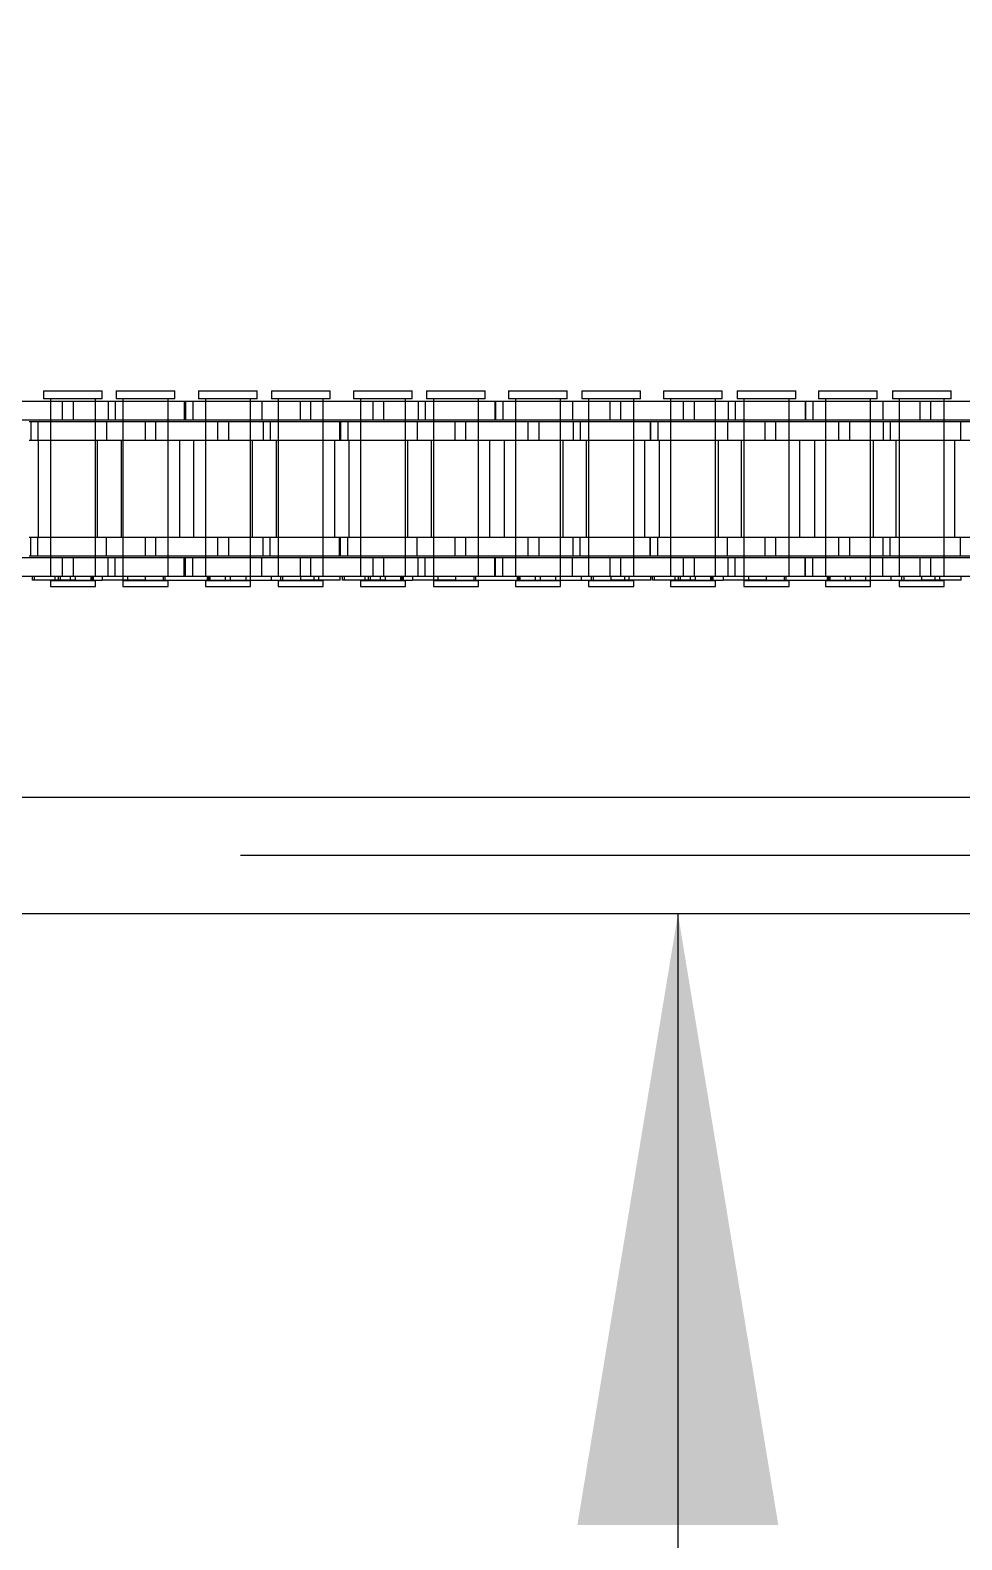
# Model space of a CAD drawing. Header units: metres. Extents: x 0 to 21025, y 0 to 14850.
# Drawn here: x 6086.7 to 6163, y 8995.4 to 9118.9 of the extents above; entities that cross this region are included whole.
import ezdxf

# ---------------------------------------------------------------- set-up
doc = ezdxf.new("R2010")
doc.units = ezdxf.units.M
doc.header["$LTSCALE"] = 25
doc.linetypes.add('HIDDEN2', pattern=[4.7625, 3.175, -1.5875])
for name, color, linetype in [('SDM', 7, 'Continuous'), ('SL1', 8, 'Continuous'), ('SL4', 4, 'Continuous'), ('ST1', 7, 'HIDDEN2')]:
    doc.layers.add(name, color=color, linetype=linetype)
doc.styles.add('ROMANS', font='ROMANS.SHX')
doc.dimstyles.new('25___1-25', dxfattribs={"dimscale": 25, "dimtxt": 2.5, "dimasz": 2, "dimexe": 1.5, "dimexo": 1, "dimgap": 0.5, "dimtad": 1, "dimzin": 12, "dimtxsty": 'ROMANS', "dimcen": 0, "dimclrd": 256, "dimclre": 256, "dimclrt": 3, "dimazin": 3, "dimtfac": 1, "dimtmove": 0, "dimatfit": 0, "dimfxl": 1, "dimlwd": -1, "dimlwe": -1, "dimarcsym": 0})

msp = doc.modelspace()

# ---------------------------------------------------------------- linework, layer by layer
at = {"layer": 'SL1'}
for radius, start, end in [(1215.5, 107.106787, 166.785047), (1170.7, 106.690475, 164.690823), (1164.35, 106.913784, 164.513299), (1158.35, 107.10294, 164.435358)]:
    msp.add_arc((6782.517, 8419.394), radius, start, end, dxfattribs=at)
at = {"layer": 'SL4'}
for p, q in [((5540.514, 9056.144), (6330.277, 9056.144)), ((6490.517, 9046.619), (5540.514, 9046.619))]:
    msp.add_line(p, q, dxfattribs=at)
at = {"layer": 'ST1'}
for p, q in [((6087.849, 9089.384), (6092.646, 9089.384)), ((6087.849, 9089.384), (6087.849, 9088.725)), ((6087.853, 9088.725), (6087.849, 9088.725)), ((6092.646, 9088.725), (6087.853, 9088.725)), ((6088.403, 9088.725), (6088.403, 9074.227)), ((6092.093, 9074.227), (6092.093, 9088.725)), ((6092.646, 9088.725), (6092.646, 9089.384)), ((6093.778, 9089.384), (6098.575, 9089.384)), ((6093.778, 9089.384), (6093.778, 9088.725)), ((6098.575, 9088.725), (6093.778, 9088.725)), ((6094.331, 9088.725), (6094.331, 9074.227)), ((6098.021, 9074.227), (6098.021, 9088.725)), ((6098.575, 9088.725), (6098.575, 9089.384)), ((6100.528, 9089.384), (6105.325, 9089.384)), ((6100.528, 9089.384), (6100.528, 9088.725)), ((6100.532, 9088.725), (6100.528, 9088.725)), ((6105.325, 9088.725), (6100.532, 9088.725)), ((6101.081, 9088.725), (6101.081, 9074.227)), ((6104.771, 9074.227), (6104.771, 9088.725)), ((6105.325, 9088.725), (6105.325, 9089.384)), ((6106.478, 9089.384), (6111.275, 9089.384)), ((6106.478, 9089.384), (6106.478, 9088.725)), ((6111.275, 9088.725), (6106.478, 9088.725)), ((6107.031, 9088.725), (6107.031, 9074.227)), ((6110.721, 9074.227), (6110.721, 9088.725)), ((6111.275, 9088.725), (6111.275, 9089.384)), ((6113.206, 9089.384), (6118.003, 9089.384)), ((6113.206, 9089.384), (6113.206, 9088.725)), ((6113.21, 9088.725), (6113.206, 9088.725)), ((6118.003, 9088.725), (6113.21, 9088.725)), ((6113.759, 9088.725), (6113.759, 9074.227)), ((6117.449, 9074.227), (6117.449, 9088.725)), ((6118.003, 9088.725), (6118.003, 9089.384)), ((6119.178, 9089.384), (6123.975, 9089.384)), ((6119.178, 9089.384), (6119.178, 9088.725)), ((6123.975, 9088.725), (6119.178, 9088.725)), ((6119.731, 9088.725), (6119.731, 9074.227)), ((6123.421, 9074.227), (6123.421, 9088.725)), ((6123.975, 9088.725), (6123.975, 9089.384)), ((6125.884, 9089.384), (6130.681, 9089.384)), ((6125.884, 9089.384), (6125.884, 9088.725)), ((6125.888, 9088.725), (6125.884, 9088.725)), ((6130.681, 9088.725), (6125.888, 9088.725)), ((6126.438, 9088.725), (6126.438, 9074.227)), ((6130.128, 9074.227), (6130.128, 9088.725)), ((6130.681, 9088.725), (6130.681, 9089.384)), ((6131.878, 9089.384), (6136.675, 9089.384)), ((6131.878, 9089.384), (6131.878, 9088.725)), ((6136.675, 9088.725), (6131.878, 9088.725)), ((6132.431, 9088.725), (6132.431, 9074.227)), ((6136.121, 9074.227), (6136.121, 9088.725)), ((6136.675, 9088.725), (6136.675, 9089.384)), ((6138.562, 9089.384), (6143.359, 9089.384)), ((6138.562, 9089.384), (6138.562, 9088.725)), ((6138.567, 9088.725), (6138.562, 9088.725)), ((6143.359, 9088.725), (6138.567, 9088.725)), ((6139.116, 9088.725), (6139.116, 9074.227)), ((6142.806, 9074.227), (6142.806, 9088.725)), ((6143.359, 9088.725), (6143.359, 9089.384)), ((6144.578, 9089.384), (6149.375, 9089.384)), ((6144.578, 9089.384), (6144.578, 9088.725)), ((6149.375, 9088.725), (6144.578, 9088.725)), ((6145.131, 9088.725), (6145.131, 9074.227)), ((6148.821, 9074.227), (6148.821, 9088.725)), ((6149.375, 9088.725), (6149.375, 9089.384)), ((6151.241, 9089.384), (6156.038, 9089.384)), ((6151.241, 9089.384), (6151.241, 9088.725)), ((6151.245, 9088.725), (6151.241, 9088.725)), ((6156.038, 9088.725), (6151.245, 9088.725)), ((6151.794, 9088.725), (6151.794, 9074.227)), ((6155.484, 9074.227), (6155.484, 9088.725)), ((6156.038, 9088.725), (6156.038, 9089.384)), ((6157.278, 9089.384), (6162.075, 9089.384)), ((6157.278, 9089.384), (6157.278, 9088.725)), ((6162.075, 9088.725), (6157.278, 9088.725)), ((6157.831, 9088.725), (6157.831, 9074.227)), ((6161.521, 9074.227), (6161.521, 9088.725)), ((6162.075, 9088.725), (6162.075, 9089.384)), ((6080.301, 9088.541), (6089.396, 9088.541)), ((6088.403, 9088.541), (6088.403, 9087.021)), ((6089.396, 9088.541), (6090.256, 9088.541)), ((6089.396, 9087.021), (6089.396, 9088.541)), ((6090.256, 9088.541), (6099.351, 9088.541)), ((6090.256, 9088.541), (6090.256, 9087.021)), ((6092.093, 9087.021), (6092.093, 9088.541)), ((6093.125, 9088.541), (6093.125, 9087.021)), ((6093.71, 9088.541), (6093.71, 9087.021)), ((6094.331, 9088.541), (6094.331, 9087.021)), ((6098.021, 9087.021), (6098.021, 9088.541)), ((6099.351, 9088.541), (6099.351, 9087.021)), ((6099.351, 9088.541), (6105.701, 9088.541)), ((6099.464, 9088.541), (6099.464, 9087.021)), ((6100.049, 9088.541), (6100.049, 9087.021)), ((6101.081, 9088.541), (6101.081, 9087.021)), ((6104.771, 9087.021), (6104.771, 9088.541)), ((6105.701, 9088.541), (6105.701, 9087.021)), ((6105.701, 9088.541), (6114.796, 9088.541)), ((6107.031, 9088.541), (6107.031, 9087.021)), ((6108.846, 9087.021), (6108.846, 9088.541)), ((6109.684, 9088.541), (6109.684, 9087.021)), ((6110.721, 9087.021), (6110.721, 9088.541)), ((6113.759, 9088.541), (6113.759, 9087.021)), ((6114.796, 9088.541), (6115.656, 9088.541)), ((6114.796, 9087.021), (6114.796, 9088.541)), ((6115.656, 9088.541), (6124.751, 9088.541)), ((6115.656, 9088.541), (6115.656, 9087.021)), ((6117.449, 9087.021), (6117.449, 9088.541)), ((6118.482, 9088.541), (6118.482, 9087.021)), ((6119.066, 9088.541), (6119.066, 9087.021)), ((6119.731, 9088.541), (6119.731, 9087.021)), ((6123.421, 9087.021), (6123.421, 9088.541)), ((6124.751, 9088.541), (6124.751, 9087.021)), ((6124.751, 9088.541), (6131.101, 9088.541)), ((6124.821, 9088.541), (6124.821, 9087.021)), ((6125.405, 9088.541), (6125.405, 9087.021)), ((6126.438, 9088.541), (6126.438, 9087.021)), ((6130.128, 9087.021), (6130.128, 9088.541)), ((6131.101, 9088.541), (6131.101, 9087.021)), ((6131.101, 9088.541), (6140.196, 9088.541)), ((6132.431, 9088.541), (6132.431, 9087.021)), ((6134.203, 9087.021), (6134.203, 9088.541)), ((6135.041, 9088.541), (6135.041, 9087.021)), ((6136.121, 9087.021), (6136.121, 9088.541)), ((6139.116, 9088.541), (6139.116, 9087.021)), ((6140.196, 9088.541), (6141.056, 9088.541)), ((6140.196, 9087.021), (6140.196, 9088.541)), ((6141.056, 9088.541), (6150.151, 9088.541)), ((6141.056, 9088.541), (6141.056, 9087.021)), ((6142.806, 9087.021), (6142.806, 9088.541)), ((6143.838, 9088.541), (6143.838, 9087.021)), ((6144.423, 9088.541), (6144.423, 9087.021)), ((6145.131, 9088.541), (6145.131, 9087.021)), ((6148.821, 9087.021), (6148.821, 9088.541)), ((6150.151, 9088.541), (6150.151, 9087.021)), ((6150.151, 9088.541), (6156.501, 9088.541)), ((6150.178, 9088.541), (6150.178, 9087.021)), ((6150.762, 9088.541), (6150.762, 9087.021)), ((6151.794, 9088.541), (6151.794, 9087.021)), ((6155.484, 9087.021), (6155.484, 9088.541)), ((6156.501, 9088.541), (6156.501, 9087.021)), ((6156.501, 9088.541), (6165.596, 9088.541)), ((6157.831, 9088.541), (6157.831, 9087.021)), ((6159.559, 9087.021), (6159.559, 9088.541)), ((6160.397, 9088.541), (6160.397, 9087.021)), ((6161.521, 9087.021), (6161.521, 9088.541)), ((6080.301, 9087.021), (6089.396, 9087.021)), ((6086.651, 9086.869), (6093.001, 9086.869)), ((6086.786, 9086.869), (6086.786, 9085.349)), ((6087.37, 9086.869), (6087.37, 9085.349)), ((6088.403, 9086.869), (6088.403, 9085.349)), ((6089.396, 9087.021), (6090.256, 9087.021)), ((6090.256, 9087.021), (6099.351, 9087.021)), ((6092.093, 9085.349), (6092.093, 9086.869)), ((6093.001, 9086.869), (6093.001, 9085.349)), ((6093.001, 9086.869), (6102.096, 9086.869)), ((6094.331, 9086.869), (6094.331, 9085.349)), ((6096.168, 9085.349), (6096.168, 9086.869)), ((6097.006, 9086.869), (6097.006, 9085.349)), ((6098.021, 9085.349), (6098.021, 9086.869)), ((6099.351, 9087.021), (6105.701, 9087.021)), ((6101.081, 9086.869), (6101.081, 9085.349)), ((6102.096, 9086.869), (6102.956, 9086.869)), ((6102.096, 9085.349), (6102.096, 9086.869)), ((6102.956, 9086.869), (6112.051, 9086.869)), ((6102.956, 9086.869), (6102.956, 9085.349)), ((6104.771, 9085.349), (6104.771, 9086.869)), ((6105.701, 9087.021), (6114.796, 9087.021)), ((6105.804, 9086.869), (6105.804, 9085.349)), ((6106.388, 9086.869), (6106.388, 9085.349)), ((6107.031, 9086.869), (6107.031, 9085.349)), ((6110.721, 9085.349), (6110.721, 9086.869)), ((6112.051, 9086.869), (6112.051, 9085.349)), ((6112.051, 9086.869), (6118.401, 9086.869)), ((6112.143, 9086.869), (6112.143, 9085.349)), ((6112.727, 9086.869), (6112.727, 9085.349)), ((6113.759, 9086.869), (6113.759, 9085.349)), ((6114.796, 9087.021), (6115.656, 9087.021)), ((6115.656, 9087.021), (6124.751, 9087.021)), ((6117.449, 9085.349), (6117.449, 9086.869)), ((6118.401, 9086.869), (6118.401, 9085.349)), ((6118.401, 9086.869), (6127.496, 9086.869)), ((6119.731, 9086.869), (6119.731, 9085.349)), ((6121.524, 9085.349), (6121.524, 9086.869)), ((6122.363, 9086.869), (6122.363, 9085.349)), ((6123.421, 9085.349), (6123.421, 9086.869)), ((6124.751, 9087.021), (6131.101, 9087.021)), ((6126.438, 9086.869), (6126.438, 9085.349)), ((6127.496, 9086.869), (6128.356, 9086.869)), ((6127.496, 9085.349), (6127.496, 9086.869)), ((6128.356, 9086.869), (6137.451, 9086.869)), ((6128.356, 9086.869), (6128.356, 9085.349)), ((6130.128, 9085.349), (6130.128, 9086.869)), ((6131.101, 9087.021), (6140.196, 9087.021)), ((6131.16, 9086.869), (6131.16, 9085.349)), ((6131.744, 9086.869), (6131.744, 9085.349)), ((6132.431, 9086.869), (6132.431, 9085.349)), ((6136.121, 9085.349), (6136.121, 9086.869)), ((6137.451, 9086.869), (6137.451, 9085.349)), ((6137.451, 9086.869), (6143.801, 9086.869)), ((6137.499, 9086.869), (6137.499, 9085.349)), ((6138.083, 9086.869), (6138.083, 9085.349)), ((6139.116, 9086.869), (6139.116, 9085.349)), ((6140.196, 9087.021), (6141.056, 9087.021)), ((6141.056, 9087.021), (6150.151, 9087.021)), ((6142.806, 9085.349), (6142.806, 9086.869)), ((6143.801, 9086.869), (6143.801, 9085.349)), ((6143.801, 9086.869), (6152.896, 9086.869)), ((6145.131, 9086.869), (6145.131, 9085.349)), ((6146.881, 9085.349), (6146.881, 9086.869)), ((6147.719, 9086.869), (6147.719, 9085.349)), ((6148.821, 9085.349), (6148.821, 9086.869)), ((6150.151, 9087.021), (6156.501, 9087.021)), ((6151.794, 9086.869), (6151.794, 9085.349)), ((6152.896, 9086.869), (6153.756, 9086.869)), ((6152.896, 9085.349), (6152.896, 9086.869)), ((6153.756, 9086.869), (6162.851, 9086.869)), ((6153.756, 9086.869), (6153.756, 9085.349)), ((6155.484, 9085.349), (6155.484, 9086.869)), ((6156.501, 9087.021), (6165.596, 9087.021)), ((6156.517, 9086.869), (6156.517, 9085.349)), ((6157.101, 9086.869), (6157.101, 9085.349)), ((6157.831, 9086.869), (6157.831, 9085.349)), ((6161.521, 9085.349), (6161.521, 9086.869)), ((6162.851, 9086.869), (6162.851, 9085.349)), ((6162.851, 9086.869), (6169.201, 9086.869)), ((6162.856, 9086.869), (6162.856, 9085.349)), ((6086.651, 9085.349), (6093.001, 9085.349)), ((6087.436, 9077.419), (6087.436, 9085.349)), ((6088.403, 9085.349), (6088.403, 9077.419)), ((6092.093, 9077.419), (6092.093, 9085.349)), ((6092.216, 9085.349), (6092.216, 9077.419)), ((6093.001, 9085.349), (6102.096, 9085.349)), ((6094.208, 9077.419), (6094.208, 9085.349)), ((6094.331, 9085.349), (6094.331, 9077.419)), ((6098.021, 9077.419), (6098.021, 9085.349)), ((6098.966, 9085.349), (6098.966, 9077.419)), ((6100.136, 9077.419), (6100.136, 9085.349)), ((6101.081, 9085.349), (6101.081, 9077.419)), ((6102.096, 9085.349), (6102.956, 9085.349)), ((6102.956, 9085.349), (6112.051, 9085.349)), ((6104.771, 9077.419), (6104.771, 9085.349)), ((6104.916, 9085.349), (6104.916, 9077.419)), ((6106.886, 9077.419), (6106.886, 9085.349)), ((6107.031, 9085.349), (6107.031, 9077.419)), ((6110.721, 9077.419), (6110.721, 9085.349)), ((6111.644, 9085.349), (6111.644, 9077.419)), ((6112.051, 9085.349), (6118.401, 9085.349)), ((6112.836, 9077.419), (6112.836, 9085.349)), ((6113.759, 9085.349), (6113.759, 9077.419)), ((6117.449, 9077.419), (6117.449, 9085.349)), ((6117.616, 9085.349), (6117.616, 9077.419)), ((6118.401, 9085.349), (6127.496, 9085.349)), ((6119.564, 9077.419), (6119.564, 9085.349)), ((6119.731, 9085.349), (6119.731, 9077.419)), ((6123.421, 9077.419), (6123.421, 9085.349)), ((6124.323, 9085.349), (6124.323, 9077.419)), ((6125.536, 9077.419), (6125.536, 9085.349)), ((6126.438, 9085.349), (6126.438, 9077.419)), ((6127.496, 9085.349), (6128.356, 9085.349)), ((6128.356, 9085.349), (6137.451, 9085.349)), ((6130.128, 9077.419), (6130.128, 9085.349)), ((6130.316, 9085.349), (6130.316, 9077.419)), ((6132.243, 9077.419), (6132.243, 9085.349)), ((6132.431, 9085.349), (6132.431, 9077.419)), ((6136.121, 9077.419), (6136.121, 9085.349)), ((6137.001, 9085.349), (6137.001, 9077.419)), ((6137.451, 9085.349), (6143.801, 9085.349)), ((6138.236, 9077.419), (6138.236, 9085.349)), ((6139.116, 9085.349), (6139.116, 9077.419)), ((6142.806, 9077.419), (6142.806, 9085.349)), ((6143.016, 9085.349), (6143.016, 9077.419)), ((6143.801, 9085.349), (6152.896, 9085.349)), ((6144.921, 9077.419), (6144.921, 9085.349)), ((6145.131, 9085.349), (6145.131, 9077.419)), ((6148.821, 9077.419), (6148.821, 9085.349)), ((6149.679, 9085.349), (6149.679, 9077.419)), ((6150.936, 9077.419), (6150.936, 9085.349)), ((6151.794, 9085.349), (6151.794, 9077.419)), ((6152.896, 9085.349), (6153.756, 9085.349)), ((6153.756, 9085.349), (6162.851, 9085.349)), ((6155.484, 9077.419), (6155.484, 9085.349)), ((6155.716, 9085.349), (6155.716, 9077.419)), ((6157.599, 9077.419), (6157.599, 9085.349)), ((6157.831, 9085.349), (6157.831, 9077.419)), ((6161.521, 9077.419), (6161.521, 9085.349)), ((6162.357, 9085.349), (6162.357, 9077.419)), ((6162.851, 9085.349), (6169.201, 9085.349)), ((6086.651, 9077.419), (6093.001, 9077.419)), ((6086.786, 9075.899), (6086.786, 9077.419)), ((6087.37, 9075.899), (6087.37, 9077.419)), ((6088.403, 9077.419), (6088.403, 9075.899)), ((6092.093, 9075.899), (6092.093, 9077.419)), ((6093.001, 9075.899), (6093.001, 9077.419)), ((6093.001, 9077.419), (6102.096, 9077.419)), ((6094.331, 9077.419), (6094.331, 9075.899)), ((6096.168, 9075.899), (6096.168, 9077.419)), ((6097.006, 9077.419), (6097.006, 9075.899)), ((6098.021, 9075.899), (6098.021, 9077.419)), ((6101.081, 9077.419), (6101.081, 9075.899)), ((6102.096, 9077.419), (6102.956, 9077.419)), ((6102.096, 9075.899), (6102.096, 9077.419)), ((6102.956, 9077.419), (6112.051, 9077.419)), ((6102.956, 9077.419), (6102.956, 9075.899)), ((6104.771, 9075.899), (6104.771, 9077.419)), ((6105.804, 9075.899), (6105.804, 9077.419)), ((6106.388, 9075.899), (6106.388, 9077.419)), ((6107.031, 9077.419), (6107.031, 9075.899)), ((6110.721, 9075.899), (6110.721, 9077.419)), ((6112.051, 9075.899), (6112.051, 9077.419)), ((6112.051, 9077.419), (6118.401, 9077.419)), ((6112.143, 9075.899), (6112.143, 9077.419)), ((6112.727, 9075.899), (6112.727, 9077.419)), ((6113.759, 9077.419), (6113.759, 9075.899)), ((6117.449, 9075.899), (6117.449, 9077.419)), ((6118.401, 9075.899), (6118.401, 9077.419)), ((6118.401, 9077.419), (6127.496, 9077.419)), ((6119.731, 9077.419), (6119.731, 9075.899)), ((6121.524, 9075.899), (6121.524, 9077.419)), ((6122.363, 9077.419), (6122.363, 9075.899)), ((6123.421, 9075.899), (6123.421, 9077.419)), ((6126.438, 9077.419), (6126.438, 9075.899)), ((6127.496, 9077.419), (6128.356, 9077.419)), ((6127.496, 9075.899), (6127.496, 9077.419)), ((6128.356, 9077.419), (6137.451, 9077.419)), ((6128.356, 9077.419), (6128.356, 9075.899)), ((6130.128, 9075.899), (6130.128, 9077.419)), ((6131.16, 9075.899), (6131.16, 9077.419)), ((6131.744, 9075.899), (6131.744, 9077.419)), ((6132.431, 9077.419), (6132.431, 9075.899)), ((6136.121, 9075.899), (6136.121, 9077.419)), ((6137.451, 9075.899), (6137.451, 9077.419)), ((6137.451, 9077.419), (6143.801, 9077.419)), ((6137.499, 9075.899), (6137.499, 9077.419)), ((6138.083, 9075.899), (6138.083, 9077.419)), ((6139.116, 9077.419), (6139.116, 9075.899)), ((6142.806, 9075.899), (6142.806, 9077.419)), ((6143.801, 9075.899), (6143.801, 9077.419)), ((6143.801, 9077.419), (6152.896, 9077.419)), ((6145.131, 9077.419), (6145.131, 9075.899)), ((6146.881, 9075.899), (6146.881, 9077.419)), ((6147.719, 9077.419), (6147.719, 9075.899)), ((6148.821, 9075.899), (6148.821, 9077.419)), ((6151.794, 9077.419), (6151.794, 9075.899)), ((6152.896, 9077.419), (6153.756, 9077.419)), ((6152.896, 9075.899), (6152.896, 9077.419)), ((6153.756, 9077.419), (6162.851, 9077.419)), ((6153.756, 9077.419), (6153.756, 9075.899)), ((6155.484, 9075.899), (6155.484, 9077.419)), ((6156.517, 9075.899), (6156.517, 9077.419)), ((6157.101, 9075.899), (6157.101, 9077.419)), ((6157.831, 9077.419), (6157.831, 9075.899)), ((6161.521, 9075.899), (6161.521, 9077.419)), ((6162.851, 9075.899), (6162.851, 9077.419)), ((6162.851, 9077.419), (6169.201, 9077.419)), ((6162.856, 9075.899), (6162.856, 9077.419)), ((6080.301, 9075.747), (6089.396, 9075.747)), ((6086.651, 9075.899), (6093.001, 9075.899)), ((6088.403, 9075.747), (6088.403, 9074.227)), ((6089.396, 9075.747), (6090.256, 9075.747)), ((6089.396, 9074.227), (6089.396, 9075.747)), ((6090.256, 9075.747), (6099.351, 9075.747)), ((6090.256, 9075.747), (6090.256, 9074.227)), ((6092.093, 9074.227), (6092.093, 9075.747)), ((6093.001, 9075.899), (6102.096, 9075.899)), ((6093.125, 9074.227), (6093.125, 9075.747)), ((6093.71, 9074.227), (6093.71, 9075.747)), ((6094.331, 9075.747), (6094.331, 9073.894)), ((6098.021, 9074.227), (6098.021, 9075.747)), ((6099.351, 9074.227), (6099.351, 9075.747)), ((6099.351, 9075.747), (6105.701, 9075.747)), ((6099.464, 9074.227), (6099.464, 9075.747)), ((6100.049, 9074.227), (6100.049, 9075.747)), ((6101.081, 9075.747), (6101.081, 9074.227)), ((6102.096, 9075.899), (6102.956, 9075.899)), ((6102.956, 9075.899), (6112.051, 9075.899)), ((6104.771, 9073.894), (6104.771, 9075.747)), ((6105.701, 9074.227), (6105.701, 9075.747)), ((6105.701, 9075.747), (6114.796, 9075.747)), ((6107.031, 9075.747), (6107.031, 9074.227)), ((6108.846, 9074.227), (6108.846, 9075.747)), ((6109.684, 9075.747), (6109.684, 9074.227)), ((6110.721, 9074.227), (6110.721, 9075.747)), ((6112.051, 9075.899), (6118.401, 9075.899)), ((6113.759, 9075.747), (6113.759, 9074.227)), ((6114.796, 9075.747), (6115.656, 9075.747)), ((6114.796, 9074.227), (6114.796, 9075.747)), ((6115.656, 9075.747), (6124.751, 9075.747)), ((6115.656, 9075.747), (6115.656, 9074.227)), ((6117.449, 9074.227), (6117.449, 9075.747)), ((6118.401, 9075.899), (6127.496, 9075.899)), ((6118.482, 9074.227), (6118.482, 9075.747)), ((6119.066, 9074.227), (6119.066, 9075.747)), ((6119.731, 9075.747), (6119.731, 9073.894)), ((6123.421, 9074.227), (6123.421, 9075.747)), ((6124.751, 9074.227), (6124.751, 9075.747)), ((6124.751, 9075.747), (6131.101, 9075.747)), ((6124.821, 9074.227), (6124.821, 9075.747)), ((6125.405, 9074.227), (6125.405, 9075.747)), ((6126.438, 9075.747), (6126.438, 9074.227)), ((6127.496, 9075.899), (6128.356, 9075.899)), ((6128.356, 9075.899), (6137.451, 9075.899)), ((6130.128, 9073.894), (6130.128, 9075.747)), ((6131.101, 9074.227), (6131.101, 9075.747)), ((6131.101, 9075.747), (6140.196, 9075.747)), ((6132.431, 9075.747), (6132.431, 9074.227)), ((6134.203, 9074.227), (6134.203, 9075.747)), ((6135.041, 9075.747), (6135.041, 9074.227)), ((6136.121, 9074.227), (6136.121, 9075.747)), ((6137.451, 9075.899), (6143.801, 9075.899)), ((6139.116, 9075.747), (6139.116, 9074.227)), ((6140.196, 9075.747), (6141.056, 9075.747)), ((6140.196, 9074.227), (6140.196, 9075.747)), ((6141.056, 9075.747), (6150.151, 9075.747)), ((6141.056, 9075.747), (6141.056, 9074.227)), ((6142.806, 9074.227), (6142.806, 9075.747)), ((6143.801, 9075.899), (6152.896, 9075.899)), ((6143.838, 9074.227), (6143.838, 9075.747)), ((6144.423, 9074.227), (6144.423, 9075.747)), ((6145.131, 9075.747), (6145.131, 9073.894)), ((6148.821, 9074.227), (6148.821, 9075.747)), ((6150.151, 9074.227), (6150.151, 9075.747)), ((6150.151, 9075.747), (6156.501, 9075.747)), ((6150.178, 9074.227), (6150.178, 9075.747)), ((6150.762, 9074.227), (6150.762, 9075.747)), ((6151.794, 9075.747), (6151.794, 9074.227)), ((6152.896, 9075.899), (6153.756, 9075.899)), ((6153.756, 9075.899), (6162.851, 9075.899)), ((6155.484, 9073.894), (6155.484, 9075.747)), ((6156.501, 9074.227), (6156.501, 9075.747)), ((6156.501, 9075.747), (6165.596, 9075.747)), ((6157.831, 9075.747), (6157.831, 9074.227)), ((6159.559, 9074.227), (6159.559, 9075.747)), ((6160.397, 9075.747), (6160.397, 9074.227)), ((6161.521, 9074.227), (6161.521, 9075.747)), ((6162.851, 9075.899), (6169.201, 9075.899)), ((6080.301, 9074.227), (6089.396, 9074.227)), ((6086.936, 9073.894), (6086.936, 9074.227)), ((6087.109, 9073.894), (6086.936, 9073.894)), ((6087.109, 9073.894), (6087.109, 9074.227)), ((6090.456, 9073.894), (6087.109, 9073.894)), ((6092.093, 9073.858), (6088.403, 9073.858)), ((6088.403, 9073.858), (6088.403, 9073.384)), ((6088.772, 9074.227), (6088.772, 9073.858)), ((6089.056, 9073.894), (6089.056, 9074.227)), ((6089.229, 9073.894), (6089.229, 9074.227)), ((6089.396, 9074.227), (6090.256, 9074.227)), ((6090.04, 9073.894), (6090.04, 9074.227)), ((6090.256, 9074.227), (6099.351, 9074.227)), ((6090.456, 9073.894), (6090.456, 9074.227)), ((6090.456, 9073.894), (6092.624, 9073.894)), ((6091.724, 9073.858), (6091.724, 9074.227)), ((6091.812, 9073.894), (6091.812, 9074.227)), ((6091.916, 9073.894), (6091.916, 9074.227)), ((6092.093, 9073.384), (6092.093, 9073.858)), ((6092.624, 9074.227), (6092.624, 9073.894)), ((6096.176, 9073.894), (6092.624, 9073.894)), ((6098.021, 9073.858), (6094.331, 9073.858)), ((6094.331, 9073.858), (6094.331, 9073.384)), ((6094.7, 9074.227), (6094.7, 9073.858)), ((6096.176, 9073.894), (6096.176, 9074.227)), ((6096.176, 9073.894), (6108.876, 9073.894)), ((6097.652, 9073.858), (6097.652, 9074.227)), ((6097.795, 9073.894), (6097.795, 9074.227)), ((6098.021, 9073.384), (6098.021, 9073.858)), ((6099.351, 9074.227), (6105.701, 9074.227)), ((6104.771, 9073.858), (6101.081, 9073.858)), ((6101.081, 9073.858), (6101.081, 9073.384)), ((6101.258, 9073.894), (6101.258, 9074.227)), ((6101.362, 9073.894), (6101.362, 9074.227)), ((6101.45, 9074.227), (6101.45, 9073.858)), ((6102.718, 9073.894), (6102.718, 9074.227)), ((6103.134, 9073.894), (6103.134, 9074.227)), ((6104.402, 9073.858), (6104.402, 9074.227)), ((6104.771, 9073.384), (6104.771, 9073.858)), ((6105.701, 9074.227), (6114.796, 9074.227)), ((6106.478, 9073.894), (6106.478, 9074.227)), ((6110.721, 9073.858), (6107.031, 9073.858)), ((6107.031, 9073.858), (6107.031, 9073.384)), ((6107.257, 9073.894), (6107.257, 9074.227)), ((6107.4, 9074.227), (6107.4, 9073.858)), ((6108.876, 9073.894), (6108.876, 9074.227)), ((6112.107, 9073.894), (6108.876, 9073.894)), ((6109.983, 9073.894), (6109.983, 9074.227)), ((6110.352, 9073.858), (6110.352, 9074.227)), ((6110.721, 9073.384), (6110.721, 9073.858)), ((6112.107, 9073.894), (6112.107, 9074.227)), ((6112.293, 9073.894), (6112.293, 9074.227)), ((6112.465, 9073.894), (6112.293, 9073.894)), ((6112.465, 9073.894), (6112.465, 9074.227)), ((6115.812, 9073.894), (6112.465, 9073.894)), ((6117.449, 9073.858), (6113.759, 9073.858)), ((6113.759, 9073.858), (6113.759, 9073.384)), ((6114.128, 9074.227), (6114.128, 9073.858)), ((6114.413, 9073.894), (6114.413, 9074.227)), ((6114.586, 9073.894), (6114.586, 9074.227)), ((6114.796, 9074.227), (6115.656, 9074.227)), ((6115.397, 9073.894), (6115.397, 9074.227)), ((6115.656, 9074.227), (6124.751, 9074.227)), ((6115.812, 9073.894), (6115.812, 9074.227)), ((6115.812, 9073.894), (6118.024, 9073.894)), ((6117.08, 9073.858), (6117.08, 9074.227)), ((6117.169, 9073.894), (6117.169, 9074.227)), ((6117.272, 9073.894), (6117.272, 9074.227)), ((6117.449, 9073.384), (6117.449, 9073.858)), ((6118.024, 9074.227), (6118.024, 9073.894)), ((6121.576, 9073.894), (6118.024, 9073.894)), ((6123.421, 9073.858), (6119.731, 9073.858)), ((6119.731, 9073.858), (6119.731, 9073.384)), ((6120.1, 9074.227), (6120.1, 9073.858)), ((6121.576, 9073.894), (6121.576, 9074.227)), ((6121.576, 9073.894), (6134.276, 9073.894)), ((6123.052, 9073.858), (6123.052, 9074.227)), ((6123.195, 9073.894), (6123.195, 9074.227)), ((6123.421, 9073.384), (6123.421, 9073.858)), ((6124.751, 9074.227), (6131.101, 9074.227)), ((6130.128, 9073.858), (6126.438, 9073.858)), ((6126.438, 9073.858), (6126.438, 9073.384)), ((6126.615, 9073.894), (6126.615, 9074.227)), ((6126.718, 9073.894), (6126.718, 9074.227)), ((6126.807, 9074.227), (6126.807, 9073.858)), ((6128.075, 9073.894), (6128.075, 9074.227)), ((6128.49, 9073.894), (6128.49, 9074.227)), ((6129.759, 9073.858), (6129.759, 9074.227)), ((6130.128, 9073.384), (6130.128, 9073.858)), ((6131.101, 9074.227), (6140.196, 9074.227)), ((6131.835, 9073.894), (6131.835, 9074.227)), ((6136.121, 9073.858), (6132.431, 9073.858)), ((6132.431, 9073.858), (6132.431, 9073.384)), ((6132.657, 9073.894), (6132.657, 9074.227)), ((6132.8, 9074.227), (6132.8, 9073.858)), ((6134.276, 9073.894), (6134.276, 9074.227)), ((6137.507, 9073.894), (6134.276, 9073.894)), ((6135.383, 9073.894), (6135.383, 9074.227)), ((6135.752, 9073.858), (6135.752, 9074.227)), ((6136.121, 9073.384), (6136.121, 9073.858)), ((6137.507, 9073.894), (6137.507, 9074.227)), ((6137.649, 9073.894), (6137.649, 9074.227)), ((6137.822, 9073.894), (6137.649, 9073.894)), ((6137.822, 9073.894), (6137.822, 9074.227)), ((6141.169, 9073.894), (6137.822, 9073.894)), ((6142.806, 9073.858), (6139.116, 9073.858)), ((6139.116, 9073.858), (6139.116, 9073.384)), ((6139.485, 9074.227), (6139.485, 9073.858)), ((6139.77, 9073.894), (6139.77, 9074.227)), ((6139.942, 9073.894), (6139.942, 9074.227)), ((6140.196, 9074.227), (6141.056, 9074.227)), ((6140.753, 9073.894), (6140.753, 9074.227)), ((6141.056, 9074.227), (6150.151, 9074.227)), ((6141.169, 9073.894), (6141.169, 9074.227)), ((6141.169, 9073.894), (6143.424, 9073.894)), ((6142.437, 9073.858), (6142.437, 9074.227)), ((6142.525, 9073.894), (6142.525, 9074.227)), ((6142.629, 9073.894), (6142.629, 9074.227)), ((6142.806, 9073.384), (6142.806, 9073.858)), ((6143.424, 9074.227), (6143.424, 9073.894)), ((6146.976, 9073.894), (6143.424, 9073.894)), ((6148.821, 9073.858), (6145.131, 9073.858)), ((6145.131, 9073.858), (6145.131, 9073.384)), ((6145.5, 9074.227), (6145.5, 9073.858)), ((6146.976, 9073.894), (6146.976, 9074.227)), ((6146.976, 9073.894), (6159.676, 9073.894)), ((6148.452, 9073.858), (6148.452, 9074.227)), ((6148.595, 9073.894), (6148.595, 9074.227)), ((6148.821, 9073.384), (6148.821, 9073.858)), ((6150.151, 9074.227), (6156.501, 9074.227)), ((6155.484, 9073.858), (6151.794, 9073.858)), ((6151.794, 9073.858), (6151.794, 9073.384)), ((6151.971, 9073.894), (6151.971, 9074.227)), ((6152.075, 9073.894), (6152.075, 9074.227)), ((6152.163, 9074.227), (6152.163, 9073.858)), ((6153.432, 9073.894), (6153.432, 9074.227)), ((6153.847, 9073.894), (6153.847, 9074.227)), ((6155.115, 9073.858), (6155.115, 9074.227)), ((6155.484, 9073.384), (6155.484, 9073.858)), ((6156.501, 9074.227), (6165.596, 9074.227)), ((6157.191, 9073.894), (6157.191, 9074.227)), ((6161.521, 9073.858), (6157.831, 9073.858)), ((6157.831, 9073.858), (6157.831, 9073.384)), ((6158.057, 9073.894), (6158.057, 9074.227)), ((6158.2, 9074.227), (6158.2, 9073.858)), ((6159.676, 9073.894), (6159.676, 9074.227)), ((6162.907, 9073.894), (6159.676, 9073.894)), ((6160.783, 9073.894), (6160.783, 9074.227)), ((6161.152, 9073.858), (6161.152, 9074.227)), ((6161.521, 9073.384), (6161.521, 9073.858)), ((6162.907, 9073.894), (6162.907, 9074.227)), ((6088.403, 9073.384), (6092.093, 9073.384)), ((6094.331, 9073.384), (6098.021, 9073.384)), ((6101.081, 9073.384), (6104.771, 9073.384)), ((6107.031, 9073.384), (6110.721, 9073.384)), ((6113.759, 9073.384), (6117.449, 9073.384)), ((6119.731, 9073.384), (6123.421, 9073.384)), ((6126.438, 9073.384), (6130.128, 9073.384)), ((6132.431, 9073.384), (6136.121, 9073.384)), ((6139.116, 9073.384), (6142.806, 9073.384)), ((6145.131, 9073.384), (6148.821, 9073.384)), ((6151.794, 9073.384), (6155.484, 9073.384)), ((6157.831, 9073.384), (6161.521, 9073.384)), ((5540.514, 9056.144), (6330.277, 9056.144)), ((6540.514, 9051.381), (5540.514, 9051.381))]:
    msp.add_line(p, q, dxfattribs=at)

# ---------------------------------------------------------------- leaders
at = {"layer": 'SDM'}
msp.add_leader([(6139.737, 9046.619), (6139.671, 8722.009)], dimstyle='25___1-25', override={"dimgap": 0.5, "dimtad": 0}, dxfattribs=at)

doc.saveas('drawing.dxf')
